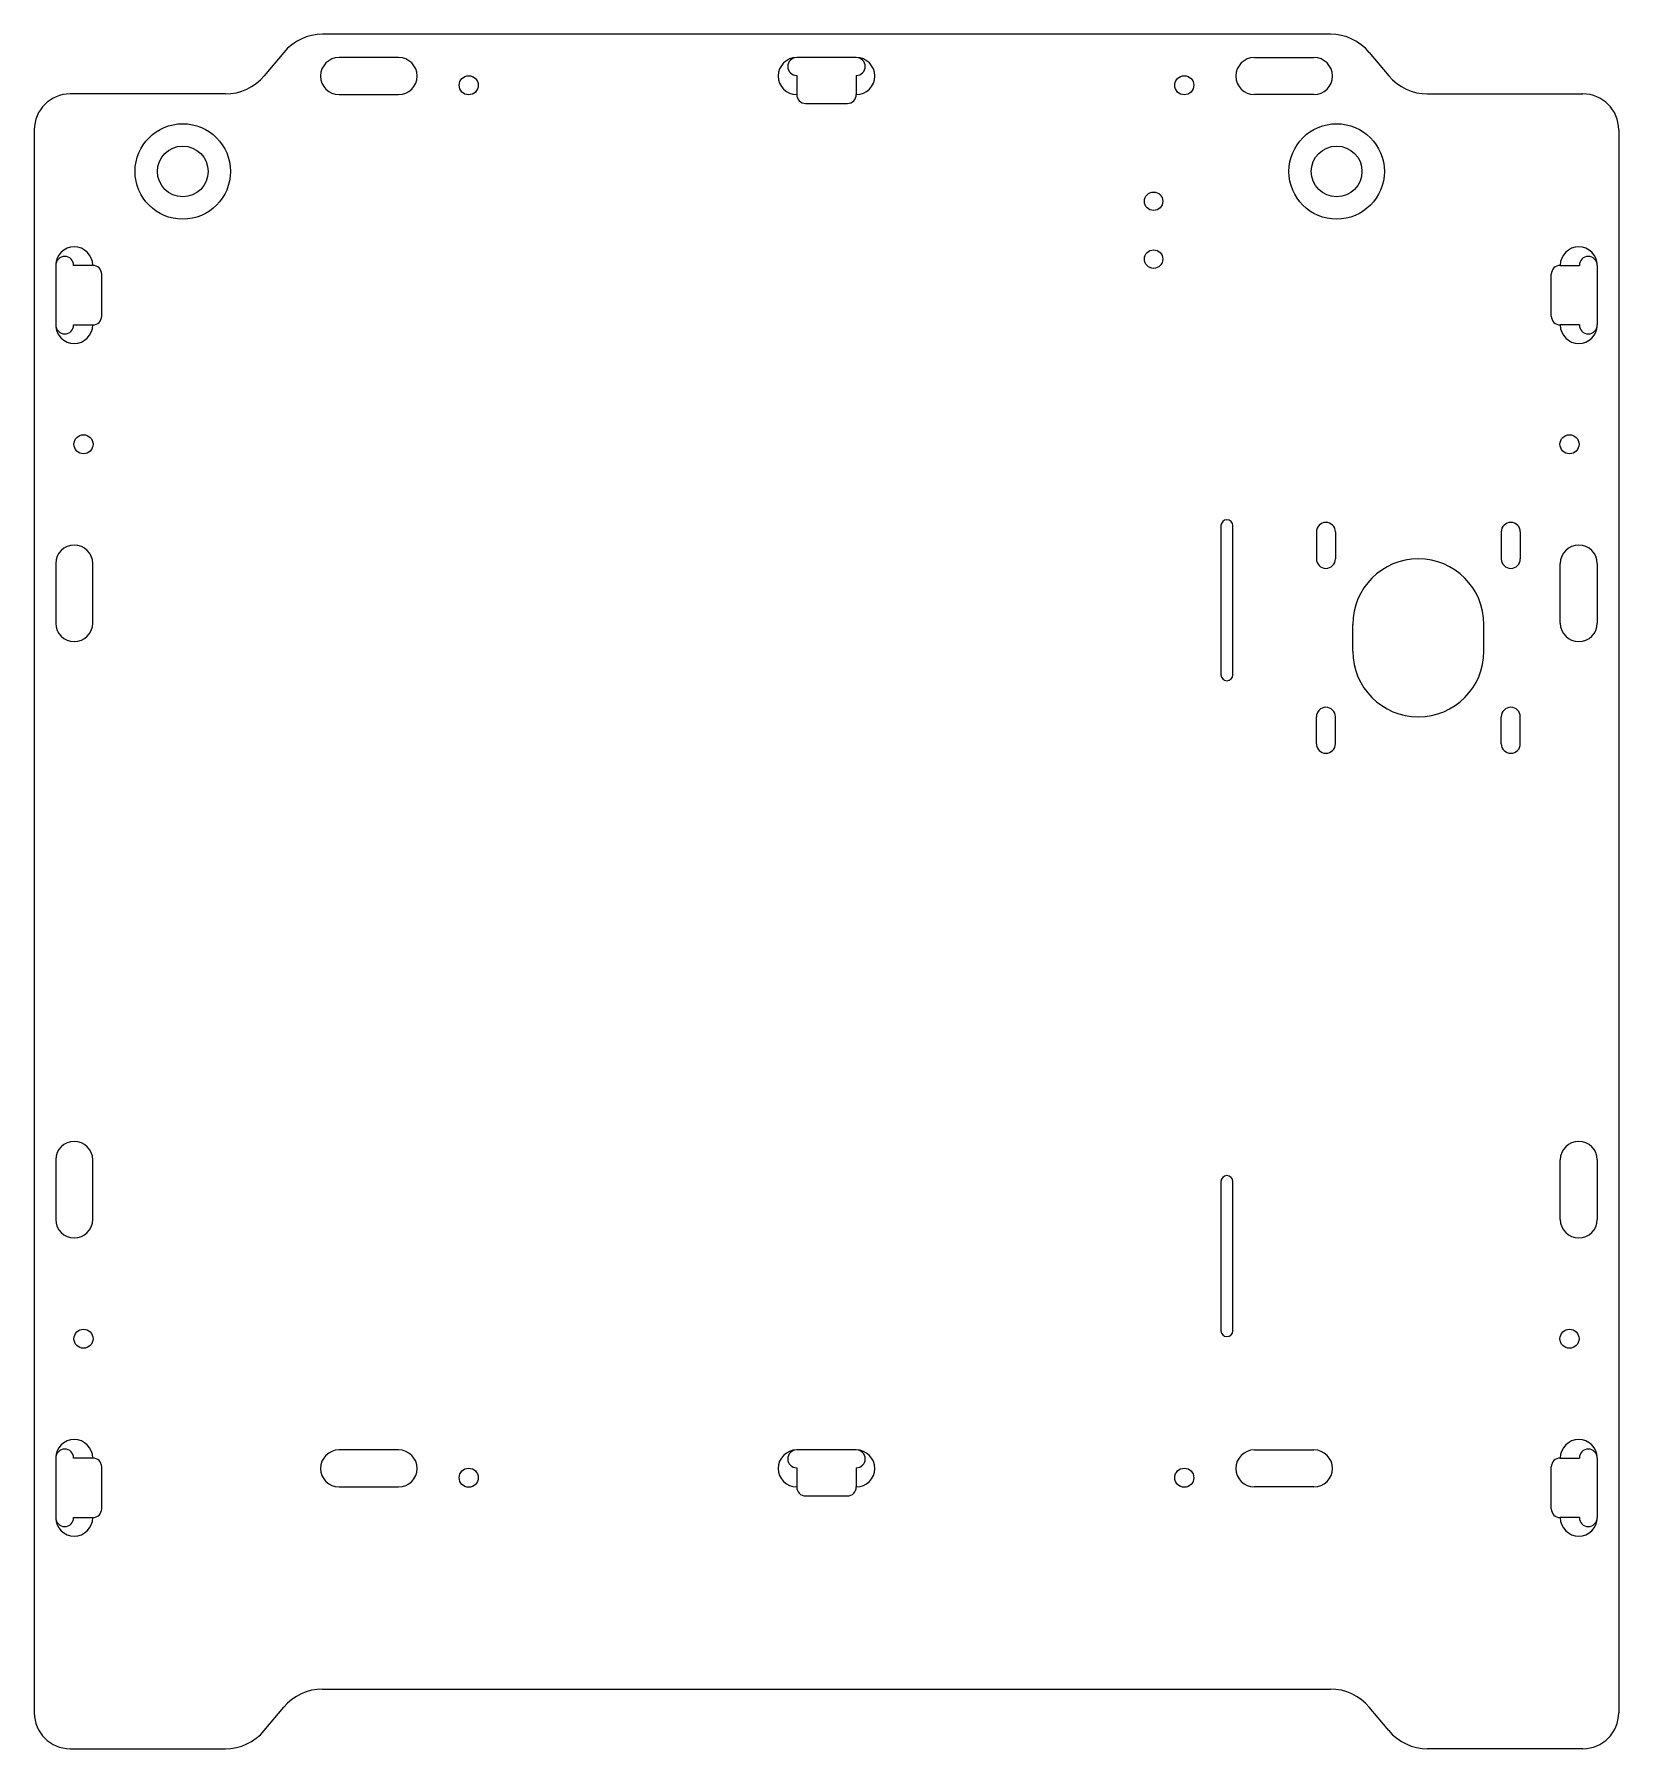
# Model space of a CAD drawing. Header units: millimetres. Extents: x -133 to 133, y -144 to 144.
import ezdxf

# ---------------------------------------------------------------- set-up
doc = ezdxf.new("R2010")
doc.units = ezdxf.units.MM

msp = doc.modelspace()

# ---------------------------------------------------------------- linework, layer by layer
at = {"color": 7, "linetype": 'Continuous', "lineweight": 15}
for p, q in [((84.5, 143.75), (-84.5, 143.75)), ((-91.01, 140.71), (-94.3, 136.79)), ((-71.75, 139.85), (-81.75, 139.85)), ((5, 139.85), (-5, 139.85)), ((71.75, 139.85), (81.75, 139.85)), ((91.01, 140.71), (94.3, 136.79)), ((-5, 136.85), (-5, 133.65)), ((5, 136.85), (5, 133.65)), ((-100.81, 133.75), (-126.85, 133.75)), ((-81.75, 133.65), (-71.75, 133.65)), ((81.75, 133.65), (71.75, 133.65)), ((100.81, 133.75), (126.85, 133.75)), ((-3.5, 132.15), (3.5, 132.15)), ((-132.85, 127.75), (-132.85, -137.75)), ((132.85, 127.75), (132.85, -137.75)), ((-129.25, 105), (-129.25, 95)), ((-123.05, 105), (-126.25, 105)), ((123.05, 105), (126.25, 105)), ((129.25, 105), (129.25, 95)), ((-121.55, 96.5), (-121.55, 103.5)), ((121.55, 96.5), (121.55, 103.5)), ((-126.25, 95), (-123.05, 95)), ((126.25, 95), (123.05, 95)), ((66.15, 61.35), (66.15, 36.35)), ((68.15, 36.35), (68.15, 61.35)), ((82.15, 60.29), (82.15, 55.79)), ((85.35, 60.29), (85.35, 55.79)), ((113.15, 60.29), (113.15, 55.79)), ((116.35, 60.29), (116.35, 55.79)), ((-129.25, 55), (-129.25, 45)), ((-123.05, 45), (-123.05, 55)), ((123.05, 45), (123.05, 55)), ((129.25, 55), (129.25, 45)), ((88.25, 40.29), (88.25, 44.79)), ((110.25, 40.29), (110.25, 44.79)), ((82.15, 24.79), (82.15, 29.29)), ((85.35, 24.79), (85.35, 29.29)), ((113.15, 24.79), (113.15, 29.29)), ((116.35, 24.79), (116.35, 29.29)), ((-129.25, -45), (-129.25, -55)), ((-123.05, -55), (-123.05, -45)), ((123.05, -55), (123.05, -45)), ((129.25, -45), (129.25, -55)), ((66.15, -48.65), (66.15, -73.65)), ((68.15, -73.65), (68.15, -48.65)), ((-71.75, -93.65), (-81.75, -93.65)), ((5, -93.65), (-5, -93.65)), ((71.75, -93.65), (81.75, -93.65)), ((-129.25, -95), (-129.25, -105)), ((-123.05, -95), (-126.25, -95)), ((-121.55, -103.5), (-121.55, -96.5)), ((-5, -96.65), (-5, -99.85)), ((5, -96.65), (5, -99.85)), ((121.55, -103.5), (121.55, -96.5)), ((123.05, -95), (126.25, -95)), ((129.25, -95), (129.25, -105)), ((-81.75, -99.85), (-71.75, -99.85)), ((81.75, -99.85), (71.75, -99.85)), ((-3.5, -101.35), (3.5, -101.35)), ((-126.25, -105), (-123.05, -105)), ((126.25, -105), (123.05, -105)), ((-84.5, -133.75), (84.5, -133.75)), ((-94.3, -140.71), (-91.01, -136.79)), ((94.3, -140.71), (91.01, -136.79)), ((-126.85, -143.75), (-100.81, -143.75)), ((126.85, -143.75), (100.81, -143.75))]:
    msp.add_line(p, q, dxfattribs=at)
for centre, radius in [((-60, 135.2), 1.6), ((60, 135.2), 1.6), ((-107.95, 120.75), 8), ((85.55, 120.75), 8), ((-107.95, 120.75), 4.25), ((85.55, 120.75), 4.25), ((54.85, 115.75), 1.55), ((54.85, 106.05), 1.55), ((-124.6, 75), 1.6), ((124.6, 75), 1.6), ((-124.6, -75), 1.6), ((124.6, -75), 1.6), ((-60, -98.3), 1.6), ((60, -98.3), 1.6)]:
    msp.add_circle(centre, radius, dxfattribs=at)
for centre, radius, start, end in [((-84.5, 135.25), 8.5, 90, 140), ((84.5, 135.25), 8.5, 40, 90), ((-81.75, 136.75), 3.1, 90, 270), ((-71.75, 136.75), 3.1, 270, 90), ((-5, 136.75), 3.1, 90, 270), ((-5, 138.35), 1.5, 90, 270), ((5, 136.75), 3.1, 270, 90), ((5, 138.35), 1.5, 270, 90), ((71.75, 136.75), 3.1, 90, 270), ((81.75, 136.75), 3.1, 270, 90), ((-100.81, 142.25), 8.5, 270, 320), ((100.81, 142.25), 8.5, 220, 270), ((-126.85, 127.75), 6, 90, 180), ((-3.5, 133.65), 1.5, 180, 270), ((3.5, 133.65), 1.5, 270, 0), ((126.85, 127.75), 6, 0, 90), ((-126.15, 105), 3.1, 0, 180), ((-127.75, 105), 1.5, 0, 180), ((126.15, 105), 3.1, 0, 180), ((127.75, 105), 1.5, 0, 180), ((-123.05, 103.5), 1.5, 0, 90), ((123.05, 103.5), 1.5, 90, 180), ((-126.15, 95), 3.1, 180, 0), ((-127.75, 95), 1.5, 180, 0), ((-123.05, 96.5), 1.5, 270, 0), ((123.05, 96.5), 1.5, 180, 270), ((126.15, 95), 3.1, 180, 0), ((127.75, 95), 1.5, 180, 0), ((67.15, 61.35), 1, 0, 180), ((83.75, 60.29), 1.6, 0, 180), ((114.75, 60.29), 1.6, 0, 180), ((-126.15, 55), 3.1, 0, 180), ((126.15, 55), 3.1, 0, 180), ((83.75, 55.79), 1.6, 180, 0), ((99.25, 44.79), 11, 0, 180), ((114.75, 55.79), 1.6, 180, 0), ((-126.15, 45), 3.1, 180, 0), ((126.15, 45), 3.1, 180, 0), ((99.25, 40.29), 11, 180, 0), ((67.15, 36.35), 1, 180, 0), ((83.75, 29.29), 1.6, 0, 180), ((114.75, 29.29), 1.6, 0, 180), ((83.75, 24.79), 1.6, 180, 0), ((114.75, 24.79), 1.6, 180, 0), ((-126.15, -45), 3.1, 0, 180), ((126.15, -45), 3.1, 0, 180), ((67.15, -48.65), 1, 0, 180), ((-126.15, -55), 3.1, 180, 0), ((126.15, -55), 3.1, 180, 0), ((67.15, -73.65), 1, 180, 0), ((-126.15, -95), 3.1, 360, 180), ((126.15, -95), 3.1, 0, 180), ((-127.75, -95), 1.5, 0, 180), ((-81.75, -96.75), 3.1, 90, 270), ((-71.75, -96.75), 3.1, 270, 90), ((-5, -96.75), 3.1, 90, 270), ((-5, -95.15), 1.5, 90, 270), ((5, -96.75), 3.1, 270, 90), ((5, -95.15), 1.5, 270, 90), ((71.75, -96.75), 3.1, 90, 270), ((81.75, -96.75), 3.1, 270, 90), ((127.75, -95), 1.5, 0, 180), ((-123.05, -96.5), 1.5, 0, 90), ((123.05, -96.5), 1.5, 90, 180), ((-3.5, -99.85), 1.5, 180, 270), ((3.5, -99.85), 1.5, 270, 0), ((-123.05, -103.5), 1.5, 270, 0), ((123.05, -103.5), 1.5, 180, 270), ((-126.15, -105), 3.1, 180, 0), ((-127.75, -105), 1.5, 180, 0), ((126.15, -105), 3.1, 180, 0), ((127.75, -105), 1.5, 180, 0), ((-84.5, -142.25), 8.5, 90, 140), ((84.5, -142.25), 8.5, 40, 90), ((-126.85, -137.75), 6, 180, 270), ((126.85, -137.75), 6, 270, 0), ((-100.81, -135.25), 8.5, 270, 320), ((100.81, -135.25), 8.5, 220, 270)]:
    msp.add_arc(centre, radius, start, end, dxfattribs=at)

doc.saveas('drawing.dxf')
